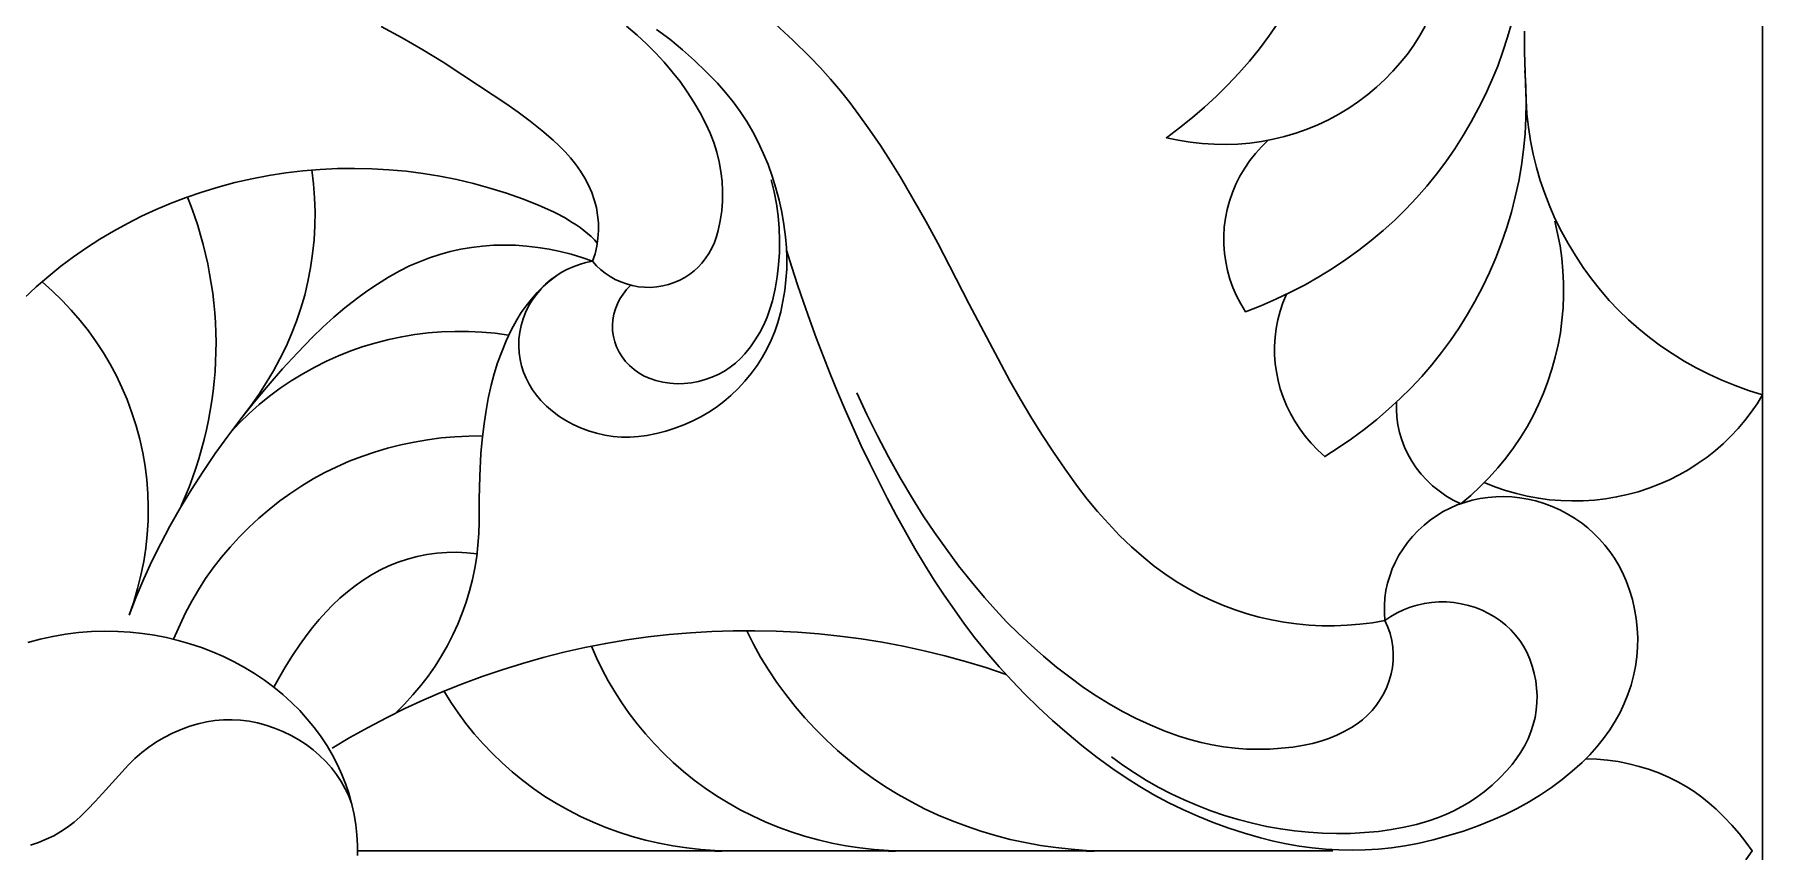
# Model space of a CAD drawing. Header units: millimetres. Extents: x 5940 to 9066, y 1327 to 3250.
# Drawn here: x 7817.3 to 8030.2, y 2330 to 2430.6 of the extents above; entities that cross this region are included whole.
import ezdxf

# ---------------------------------------------------------------- set-up
doc = ezdxf.new("R2010")
doc.units = ezdxf.units.MM
doc.layers.add('Default Layer', color=7, linetype='Continuous', lineweight=30)

msp = doc.modelspace()

# ---------------------------------------------------------------- linework, layer by layer
at = {"layer": 'Default Layer', "color": 18, "lineweight": 30, "true_color": 0x000000}
msp.add_line((7857.11, 2330.1), (7977.22, 2330.1), dxfattribs=at)
for points in [[(8030.15, 3245.1), (8030.15, 3127.94), (8030.15, 3127.94), (8030.15, 2729.02), (8030.15, 2729.02), (8030.15, 2330.1), (8030.15, 2330.1), (8030.15, 1931.18), (8030.15, 1931.18), (8030.15, 1532.26), (8030.15, 1532.26), (8030.15, 1415.1)], [(7860.02, 2431.62), (7862.6, 2430.2), (7865.14, 2428.73), (7867.64, 2427.2), (7870.09, 2425.61), (7870.09, 2425.61), (7873.83, 2423.17), (7873.83, 2423.17), (7875.37, 2422.14), (7876.88, 2421.07), (7878.36, 2419.96), (7879.79, 2418.81), (7881.19, 2417.62), (7881.19, 2417.62), (7881.95, 2416.92), (7882.67, 2416.18), (7883.35, 2415.42), (7883.98, 2414.62), (7884.56, 2413.8), (7885.1, 2412.94), (7885.1, 2412.94), (7885.56, 2412.07), (7885.96, 2411.17), (7886.27, 2410.25), (7886.52, 2409.32), (7886.68, 2408.38), (7886.77, 2407.43), (7886.78, 2406.48), (7886.72, 2405.52), (7886.58, 2404.57), (7886.36, 2403.63), (7886.06, 2402.7), (7886.06, 2402.7), (7886.53, 2402.16), (7887.04, 2401.67), (7887.61, 2401.22), (7888.21, 2400.82), (7888.85, 2400.46), (7889.52, 2400.16), (7890.22, 2399.91), (7890.95, 2399.71), (7891.7, 2399.57), (7891.7, 2399.57), (7892.46, 2399.5), (7893.21, 2399.49), (7893.96, 2399.55), (7894.7, 2399.67), (7895.42, 2399.85), (7896.11, 2400.08), (7896.79, 2400.37), (7897.43, 2400.72), (7898.04, 2401.12), (7898.04, 2401.12), (7898.57, 2401.54), (7899.07, 2401.99), (7899.52, 2402.48), (7899.93, 2403), (7899.93, 2403), (7900.36, 2403.65), (7900.75, 2404.32), (7901.07, 2405.02), (7901.34, 2405.74), (7901.54, 2406.47), (7901.54, 2406.47), (7901.79, 2407.68), (7901.97, 2408.9), (7902.06, 2410.11), (7902.07, 2411.33), (7902.01, 2412.55), (7901.87, 2413.76), (7901.65, 2414.96), (7901.36, 2416.15), (7900.99, 2417.33), (7900.54, 2418.49), (7900.02, 2419.63), (7900.02, 2419.63), (7899.31, 2420.97), (7898.54, 2422.29), (7897.71, 2423.57), (7896.83, 2424.82), (7895.88, 2426.04), (7894.88, 2427.22), (7893.82, 2428.37), (7892.7, 2429.47), (7891.54, 2430.54), (7891.54, 2430.54), (7890.22, 2431.65)], [(7886.06, 2402.7), (7885.23, 2402.53), (7884.43, 2402.3), (7883.65, 2402.02), (7882.9, 2401.69), (7882.19, 2401.31), (7881.51, 2400.88), (7880.86, 2400.41), (7880.26, 2399.88), (7879.71, 2399.32), (7879.71, 2399.32), (7879.13, 2398.63), (7878.63, 2397.91), (7878.18, 2397.17), (7877.81, 2396.4), (7877.5, 2395.6), (7877.26, 2394.79), (7877.09, 2393.97), (7876.99, 2393.13), (7876.96, 2392.29), (7877.01, 2391.44), (7877.13, 2390.59), (7877.13, 2390.59), (7877.32, 2389.81), (7877.56, 2389.05), (7877.87, 2388.3), (7878.23, 2387.58), (7878.66, 2386.88), (7879.14, 2386.21), (7879.68, 2385.57), (7879.68, 2385.57), (7880.37, 2384.87), (7881.12, 2384.23), (7881.92, 2383.63), (7882.76, 2383.1), (7883.65, 2382.61), (7884.58, 2382.19), (7885.54, 2381.82), (7885.54, 2381.82), (7886.53, 2381.53), (7887.55, 2381.3), (7888.58, 2381.14), (7889.62, 2381.06), (7890.66, 2381.05), (7891.71, 2381.11), (7892.75, 2381.25), (7892.75, 2381.25), (7893.92, 2381.49), (7895.06, 2381.78), (7896.18, 2382.14), (7897.28, 2382.55), (7898.34, 2383.02), (7899.37, 2383.55), (7900.36, 2384.13), (7901.31, 2384.76), (7902.22, 2385.44), (7903.08, 2386.18), (7903.08, 2386.18), (7903.98, 2387.04), (7904.81, 2387.94), (7905.59, 2388.87), (7906.31, 2389.85), (7906.96, 2390.86), (7907.54, 2391.9), (7908.06, 2392.97), (7908.51, 2394.06), (7908.88, 2395.18), (7908.88, 2395.18), (7909.23, 2396.48), (7909.51, 2397.78), (7909.73, 2399.1), (7909.88, 2400.42), (7909.97, 2401.74), (7909.99, 2403.07), (7909.94, 2404.4), (7909.83, 2405.73), (7909.83, 2405.73), (7909.63, 2407.24), (7909.37, 2408.74), (7909.04, 2410.22), (7908.64, 2411.7), (7908.19, 2413.16), (7907.67, 2414.6), (7907.08, 2416.03), (7907.08, 2416.03), (7906.47, 2417.35), (7905.79, 2418.64), (7905.05, 2419.9), (7904.24, 2421.13), (7903.37, 2422.33), (7902.43, 2423.49), (7901.44, 2424.61), (7901.44, 2424.61), (7900.06, 2426.04), (7898.62, 2427.42), (7897.12, 2428.75), (7895.56, 2430.03), (7893.94, 2431.25)], [(7918.61, 2386.5), (7919.84, 2383.84), (7921.14, 2381.21), (7922.51, 2378.61), (7923.95, 2376.04), (7925.46, 2373.49), (7925.46, 2373.49), (7926.79, 2371.38), (7928.18, 2369.29), (7929.63, 2367.24), (7931.14, 2365.22), (7932.71, 2363.24), (7934.34, 2361.29), (7934.34, 2361.29), (7935.7, 2359.77), (7937.1, 2358.29), (7938.55, 2356.84), (7940.06, 2355.44), (7941.61, 2354.07), (7943.21, 2352.75), (7944.85, 2351.48), (7946.54, 2350.24), (7946.54, 2350.24), (7948.08, 2349.19), (7949.68, 2348.21), (7951.31, 2347.29), (7953, 2346.43), (7954.72, 2345.64), (7956.48, 2344.91), (7958.28, 2344.25), (7958.28, 2344.25), (7959.63, 2343.82), (7961, 2343.46), (7962.39, 2343.16), (7963.79, 2342.93), (7965.2, 2342.76), (7966.62, 2342.65), (7968.04, 2342.62), (7969.47, 2342.64), (7970.89, 2342.74), (7972.31, 2342.9), (7973.72, 2343.13), (7973.72, 2343.13), (7974.75, 2343.35), (7975.76, 2343.63), (7976.75, 2343.96), (7977.71, 2344.36), (7978.64, 2344.8), (7979.54, 2345.3), (7979.54, 2345.3), (7980.24, 2345.76), (7980.9, 2346.26), (7981.51, 2346.81), (7982.07, 2347.4), (7982.58, 2348.02), (7982.58, 2348.02), (7983.08, 2348.75), (7983.52, 2349.5), (7983.89, 2350.28), (7984.19, 2351.08), (7984.41, 2351.89), (7984.57, 2352.71), (7984.66, 2353.54), (7984.67, 2354.37), (7984.61, 2355.2), (7984.49, 2356.03), (7984.28, 2356.86), (7984.01, 2357.67), (7983.66, 2358.47), (7983.66, 2358.47), (7982.11, 2358.2), (7980.56, 2358.01), (7979, 2357.89), (7977.43, 2357.83), (7975.87, 2357.84), (7974.31, 2357.92), (7972.76, 2358.06), (7971.22, 2358.27), (7969.7, 2358.55), (7968.18, 2358.89), (7966.69, 2359.3), (7965.22, 2359.78), (7963.77, 2360.32), (7962.34, 2360.92), (7962.34, 2360.92), (7960.83, 2361.65), (7959.35, 2362.44), (7957.92, 2363.29), (7956.55, 2364.21), (7955.22, 2365.18), (7953.95, 2366.22), (7953.95, 2366.22), (7952.44, 2367.56), (7950.98, 2368.96), (7949.59, 2370.4), (7948.26, 2371.88), (7946.99, 2373.41), (7945.79, 2374.98), (7945.79, 2374.98), (7944.27, 2377.09), (7942.81, 2379.22), (7941.39, 2381.38), (7940.03, 2383.56), (7938.73, 2385.77), (7937.47, 2388), (7937.47, 2388), (7934.94, 2392.7), (7932.45, 2397.42), (7930.02, 2402.16), (7930.02, 2402.16), (7928.59, 2404.91), (7927.1, 2407.65), (7925.56, 2410.36), (7923.97, 2413.05), (7923.97, 2413.05), (7922.77, 2415.01), (7921.51, 2416.94), (7920.21, 2418.85), (7918.87, 2420.74), (7918.87, 2420.74), (7917.75, 2422.23), (7916.58, 2423.68), (7915.37, 2425.11), (7914.11, 2426.5), (7912.8, 2427.86), (7912.8, 2427.86), (7910.71, 2429.91), (7908.57, 2431.91)], [(7970.47, 2432.01), (7969.36, 2430.42), (7968.19, 2428.87), (7966.96, 2427.35), (7965.67, 2425.87), (7964.32, 2424.44), (7962.91, 2423.04), (7961.45, 2421.69), (7959.94, 2420.39), (7958.37, 2419.13), (7956.74, 2417.91), (7956.74, 2417.91), (7958.2, 2417.59), (7959.66, 2417.35), (7961.13, 2417.19), (7962.6, 2417.1), (7964.08, 2417.08), (7965.54, 2417.13), (7967, 2417.26), (7968.45, 2417.46), (7969.88, 2417.73), (7971.3, 2418.07), (7972.69, 2418.48), (7974.06, 2418.95), (7975.4, 2419.5), (7976.7, 2420.12), (7977.97, 2420.81), (7979.21, 2421.56), (7979.21, 2421.56), (7980.39, 2422.37), (7981.53, 2423.23), (7982.62, 2424.14), (7983.65, 2425.09), (7984.63, 2426.09), (7985.55, 2427.13), (7986.42, 2428.21), (7987.22, 2429.32), (7987.96, 2430.48), (7988.63, 2431.66)], [(7969.27, 2417.61), (7968.46, 2416.81), (7967.7, 2415.97), (7967.01, 2415.09), (7966.38, 2414.17), (7966.38, 2414.17), (7965.8, 2413.18), (7965.3, 2412.18), (7964.86, 2411.15), (7964.51, 2410.11), (7964.22, 2409.06), (7964.01, 2407.99), (7963.87, 2406.92), (7963.81, 2405.85), (7963.81, 2404.77), (7963.89, 2403.7), (7964.05, 2402.63), (7964.27, 2401.56), (7964.57, 2400.51), (7964.94, 2399.48), (7965.39, 2398.46), (7965.91, 2397.46), (7966.5, 2396.48), (7966.5, 2396.48), (7968.38, 2397.22), (7970.23, 2398.02), (7972.04, 2398.89), (7973.81, 2399.81), (7975.53, 2400.79), (7977.21, 2401.82), (7978.84, 2402.91), (7980.43, 2404.05), (7981.96, 2405.25), (7983.44, 2406.49), (7984.87, 2407.78), (7986.24, 2409.12), (7987.56, 2410.51), (7988.82, 2411.95), (7990.02, 2413.42), (7991.15, 2414.95), (7991.15, 2414.95), (7992.26, 2416.55), (7993.31, 2418.19), (7994.29, 2419.85), (7995.2, 2421.54), (7996.05, 2423.25), (7996.83, 2424.99), (7997.55, 2426.74), (7998.19, 2428.51), (7998.77, 2430.31), (7999.29, 2432.11)], [(7995.88, 2375.46), (7997.18, 2374.94), (7998.5, 2374.48), (7999.84, 2374.1), (8001.19, 2373.78), (8002.56, 2373.53), (8003.93, 2373.35), (8005.31, 2373.24), (8006.69, 2373.2), (8008.08, 2373.22), (8009.45, 2373.31), (8010.82, 2373.47), (8012.18, 2373.69), (8013.52, 2373.98), (8014.85, 2374.33), (8016.15, 2374.75), (8017.43, 2375.24), (8018.69, 2375.79), (8019.91, 2376.4), (8021.1, 2377.08), (8022.25, 2377.83), (8022.25, 2377.83), (8023.33, 2378.6), (8024.36, 2379.42), (8025.35, 2380.28), (8026.28, 2381.18), (8027.16, 2382.12), (8027.99, 2383.1), (8028.77, 2384.11), (8029.49, 2385.16), (8030.15, 2386.24), (8030.15, 2386.24), (8028.45, 2386.78), (8026.79, 2387.39), (8025.15, 2388.06), (8023.56, 2388.79), (8022.01, 2389.58), (8020.5, 2390.42), (8019.03, 2391.33), (8017.61, 2392.29), (8016.24, 2393.31), (8014.92, 2394.38), (8013.65, 2395.5), (8012.44, 2396.67), (8011.28, 2397.89), (8010.19, 2399.16), (8010.19, 2399.16), (8009.1, 2400.54), (8008.07, 2401.95), (8007.11, 2403.4), (8006.22, 2404.87), (8005.39, 2406.37), (8004.63, 2407.9), (8003.95, 2409.46), (8003.33, 2411.04), (8002.78, 2412.63), (8002.31, 2414.25), (8001.91, 2415.88), (8001.58, 2417.53), (8001.32, 2419.2), (8001.14, 2420.87), (8001.14, 2420.87), (8001, 2423.41), (8000.91, 2425.95), (8000.86, 2428.48), (8000.86, 2431.02)], [(7971.52, 2398.64), (7971.09, 2397.6), (7970.74, 2396.54), (7970.46, 2395.48), (7970.25, 2394.41), (7970.12, 2393.34), (7970.05, 2392.27), (7970.06, 2391.2), (7970.14, 2390.13), (7970.28, 2389.07), (7970.49, 2388.03), (7970.77, 2386.99), (7971.12, 2385.97), (7971.53, 2384.96), (7972.01, 2383.98), (7972.56, 2383.02), (7973.17, 2382.08), (7973.84, 2381.18), (7974.58, 2380.3), (7975.38, 2379.46), (7976.24, 2378.66), (7976.24, 2378.66), (7977.91, 2379.72), (7979.54, 2380.84), (7981.11, 2382), (7982.64, 2383.22), (7984.11, 2384.48), (7985.52, 2385.79), (7986.88, 2387.14), (7988.18, 2388.53), (7989.43, 2389.97), (7990.61, 2391.45), (7991.74, 2392.96), (7992.8, 2394.51), (7993.79, 2396.1), (7994.73, 2397.73), (7994.73, 2397.73), (7995.66, 2399.51), (7996.52, 2401.31), (7997.31, 2403.14), (7998.02, 2404.99), (7998.66, 2406.86), (7999.23, 2408.75), (7999.71, 2410.65), (8000.13, 2412.56), (8000.47, 2414.49), (8000.73, 2416.43), (8000.92, 2418.37), (8001.02, 2420.32), (8001.06, 2422.28), (8001.01, 2424.24), (8000.88, 2426.2)], [(7886.64, 2404.93), (7886.28, 2405.34), (7885.87, 2405.74), (7885.44, 2406.12), (7884.98, 2406.5), (7884.51, 2406.85), (7884.03, 2407.18), (7883.56, 2407.49), (7883.1, 2407.78), (7882.67, 2408.03), (7882.26, 2408.26), (7881.9, 2408.46), (7881.58, 2408.62), (7881.32, 2408.74), (7881.32, 2408.74), (7879.39, 2409.59), (7877.42, 2410.37), (7875.44, 2411.08), (7873.42, 2411.71), (7871.39, 2412.27), (7869.33, 2412.76), (7867.26, 2413.17), (7865.17, 2413.51), (7863.08, 2413.78), (7860.97, 2413.97), (7858.85, 2414.09), (7856.74, 2414.14), (7854.62, 2414.11), (7852.5, 2414.01), (7850.38, 2413.83), (7848.28, 2413.58), (7846.18, 2413.26), (7844.09, 2412.85), (7842.01, 2412.38), (7839.95, 2411.83), (7837.91, 2411.2), (7837.91, 2411.2), (7836.01, 2410.55), (7834.15, 2409.84), (7832.31, 2409.07), (7830.51, 2408.24), (7828.75, 2407.36), (7827.03, 2406.41), (7825.35, 2405.42), (7823.71, 2404.36), (7822.11, 2403.25), (7820.56, 2402.09), (7819.06, 2400.88), (7819.06, 2400.88), (7817.52, 2399.55), (7816.03, 2398.16)], [(7842.91, 2383.52), (7843.95, 2384.9), (7844.93, 2386.31), (7845.86, 2387.74), (7846.74, 2389.21), (7847.55, 2390.7), (7847.55, 2390.7), (7848.3, 2392.22), (7848.99, 2393.76), (7849.6, 2395.32), (7850.14, 2396.91), (7850.61, 2398.51), (7850.61, 2398.51), (7851, 2400.2), (7851.33, 2401.91), (7851.57, 2403.62), (7851.75, 2405.33), (7851.85, 2407.06), (7851.87, 2408.78), (7851.82, 2410.5), (7851.7, 2412.23), (7851.49, 2413.95)], [(7890.75, 2399.74), (7890.25, 2399.22), (7889.81, 2398.67), (7889.43, 2398.08), (7889.11, 2397.47), (7888.86, 2396.83), (7888.68, 2396.17), (7888.56, 2395.5), (7888.52, 2394.82), (7888.52, 2394.82), (7888.53, 2394.14), (7888.62, 2393.46), (7888.79, 2392.8), (7889.02, 2392.15), (7889.32, 2391.53), (7889.69, 2390.94), (7890.12, 2390.37), (7890.61, 2389.85), (7890.61, 2389.85), (7891.17, 2389.36), (7891.78, 2388.93), (7892.43, 2388.56), (7893.13, 2388.25), (7893.86, 2388.01), (7893.86, 2388.01), (7894.72, 2387.81), (7895.59, 2387.68), (7896.47, 2387.63), (7897.35, 2387.65), (7898.23, 2387.74), (7899.09, 2387.9), (7899.94, 2388.13), (7899.94, 2388.13), (7900.76, 2388.43), (7901.54, 2388.78), (7902.29, 2389.19), (7902.99, 2389.65), (7903.66, 2390.16), (7904.27, 2390.72), (7904.83, 2391.32), (7904.83, 2391.32), (7905.49, 2392.17), (7906.1, 2393.04), (7906.65, 2393.95), (7907.13, 2394.88), (7907.55, 2395.84), (7907.91, 2396.82), (7908.2, 2397.82), (7908.2, 2397.82), (7908.53, 2399.3), (7908.79, 2400.79), (7908.97, 2402.28), (7909.08, 2403.78), (7909.1, 2405.28), (7909.05, 2406.79), (7908.91, 2408.28), (7908.7, 2409.78), (7908.41, 2411.26), (7908.05, 2412.74)], [(7985.08, 2385.4), (7985.07, 2384.45), (7985.13, 2383.51), (7985.26, 2382.57), (7985.46, 2381.64), (7985.74, 2380.73), (7986.08, 2379.83), (7986.49, 2378.96), (7986.96, 2378.1), (7986.96, 2378.1), (7987.51, 2377.28), (7988.12, 2376.5), (7988.8, 2375.76), (7989.53, 2375.07), (7990.32, 2374.43), (7991.16, 2373.84), (7992.05, 2373.31), (7992.99, 2372.83), (7992.99, 2372.83), (7994.22, 2373.88), (7995.39, 2374.97), (7996.5, 2376.1), (7997.56, 2377.27), (7998.55, 2378.48), (7999.49, 2379.73), (8000.36, 2381.01), (8001.17, 2382.33), (8001.91, 2383.68), (8002.58, 2385.06), (8003.19, 2386.46), (8003.19, 2386.46), (8003.74, 2387.92), (8004.23, 2389.4), (8004.64, 2390.89), (8004.99, 2392.4), (8005.26, 2393.91), (8005.46, 2395.43), (8005.6, 2396.95), (8005.66, 2398.48), (8005.66, 2400.01), (8005.58, 2401.54), (8005.44, 2403.07), (8005.22, 2404.59), (8004.93, 2406.11), (8004.57, 2407.62)], [(7886.06, 2402.7), (7884.75, 2403.16), (7883.41, 2403.56), (7882.06, 2403.9), (7880.69, 2404.18), (7879.3, 2404.41), (7877.91, 2404.57), (7877.91, 2404.57), (7876.55, 2404.67), (7875.19, 2404.7), (7873.84, 2404.67), (7872.49, 2404.57), (7871.15, 2404.4), (7869.83, 2404.18), (7868.52, 2403.89), (7867.23, 2403.54), (7865.96, 2403.13), (7864.72, 2402.65), (7863.51, 2402.12), (7862.32, 2401.53), (7862.32, 2401.53), (7860.92, 2400.74), (7859.56, 2399.9), (7858.24, 2399.02), (7856.96, 2398.08), (7856.96, 2398.08), (7855.55, 2396.96), (7854.17, 2395.8), (7852.85, 2394.59), (7851.57, 2393.35), (7851.57, 2393.35), (7849.69, 2391.41), (7847.86, 2389.44), (7846.09, 2387.42), (7844.38, 2385.37), (7842.72, 2383.29), (7841.12, 2381.17), (7839.58, 2379.02), (7838.09, 2376.84), (7836.67, 2374.62), (7835.31, 2372.38), (7834, 2370.1), (7834, 2370.1), (7832.86, 2367.96), (7831.78, 2365.79), (7830.77, 2363.6), (7829.83, 2361.39), (7828.96, 2359.15)], [(7909.96, 2404.08), (7910.61, 2401.96), (7911.3, 2399.82), (7912.03, 2397.66), (7912.8, 2395.47), (7913.61, 2393.27), (7914.45, 2391.06), (7915.33, 2388.84), (7916.24, 2386.62), (7917.18, 2384.4), (7918.16, 2382.2), (7919.16, 2380), (7920.19, 2377.82), (7921.26, 2375.67), (7922.34, 2373.54), (7923.46, 2371.44), (7924.6, 2369.38), (7925.76, 2367.36), (7926.94, 2365.38), (7928.15, 2363.46), (7929.37, 2361.59), (7930.62, 2359.78), (7931.88, 2358.03), (7933.16, 2356.35), (7933.16, 2356.35), (7934.61, 2354.55), (7936.12, 2352.79), (7937.69, 2351.07), (7939.31, 2349.39), (7940.99, 2347.75), (7942.72, 2346.15), (7944.5, 2344.6), (7946.33, 2343.09), (7948.21, 2341.63), (7950.14, 2340.22), (7950.14, 2340.22), (7951.78, 2339.1), (7953.47, 2338.03), (7955.2, 2337.03), (7956.97, 2336.08), (7958.78, 2335.2), (7960.62, 2334.37), (7962.51, 2333.61), (7964.42, 2332.91), (7966.37, 2332.28), (7968.34, 2331.71), (7968.34, 2331.71), (7969.91, 2331.32), (7971.5, 2330.99), (7973.1, 2330.71), (7974.71, 2330.5), (7976.33, 2330.34), (7977.96, 2330.24), (7977.96, 2330.24), (7979.6, 2330.2), (7981.23, 2330.23), (7982.86, 2330.33), (7984.48, 2330.5), (7986.09, 2330.74), (7987.69, 2331.04), (7987.69, 2331.04), (7989.59, 2331.48), (7991.47, 2331.99), (7993.32, 2332.56), (7995.14, 2333.21), (7996.94, 2333.92), (7996.94, 2333.92), (7998.47, 2334.6), (7999.96, 2335.34), (8001.41, 2336.14), (8002.81, 2337.01), (8004.17, 2337.92), (8005.48, 2338.9), (8006.73, 2339.93), (8007.93, 2341.01), (8007.93, 2341.01), (8008.88, 2341.95), (8009.76, 2342.93), (8010.59, 2343.95), (8011.36, 2345.01), (8011.36, 2345.01), (8012.02, 2346.07), (8012.62, 2347.15), (8013.14, 2348.25), (8013.59, 2349.37), (8013.97, 2350.51), (8014.28, 2351.67), (8014.52, 2352.83), (8014.68, 2354), (8014.77, 2355.18), (8014.79, 2356.36), (8014.74, 2357.54), (8014.61, 2358.72), (8014.41, 2359.89), (8014.14, 2361.06), (8013.79, 2362.21), (8013.37, 2363.36), (8012.87, 2364.48), (8012.87, 2364.48), (8012.42, 2365.34), (8011.92, 2366.17), (8011.37, 2366.98), (8010.76, 2367.75), (8010.1, 2368.49), (8009.4, 2369.2), (8008.65, 2369.87), (8008.65, 2369.87), (8007.85, 2370.5), (8007, 2371.08), (8006.12, 2371.61), (8005.2, 2372.09), (8004.24, 2372.51), (8003.26, 2372.88), (8002.24, 2373.19), (8002.24, 2373.19), (8001.26, 2373.43), (8000.28, 2373.59), (7999.29, 2373.7), (7998.3, 2373.74), (7997.31, 2373.72), (7996.33, 2373.63), (7995.37, 2373.49), (7994.41, 2373.28), (7993.48, 2373.02), (7992.57, 2372.7), (7991.68, 2372.31), (7990.82, 2371.88), (7990, 2371.38), (7989.21, 2370.83), (7988.47, 2370.23), (7988.47, 2370.23), (7987.74, 2369.55), (7987.06, 2368.83), (7986.45, 2368.09), (7985.89, 2367.31), (7985.38, 2366.51), (7984.94, 2365.68), (7984.56, 2364.82), (7984.24, 2363.95), (7983.98, 2363.07), (7983.78, 2362.16), (7983.65, 2361.25), (7983.59, 2360.33), (7983.59, 2359.4), (7983.66, 2358.47), (7983.66, 2358.47), (7984.39, 2358.97), (7985.15, 2359.41), (7985.95, 2359.79), (7986.77, 2360.12), (7987.63, 2360.38), (7988.51, 2360.57), (7989.4, 2360.7), (7990.3, 2360.77), (7991.22, 2360.77), (7992.13, 2360.7), (7992.13, 2360.7), (7993.04, 2360.54), (7993.93, 2360.33), (7994.79, 2360.06), (7995.62, 2359.73), (7996.41, 2359.34), (7997.17, 2358.91), (7997.88, 2358.42), (7998.55, 2357.89), (7999.17, 2357.31), (7999.74, 2356.68), (8000.26, 2356.02), (8000.72, 2355.32), (8001.12, 2354.58), (8001.12, 2354.58), (8001.49, 2353.72), (8001.81, 2352.84), (8002.05, 2351.96), (8002.23, 2351.06), (8002.34, 2350.16), (8002.39, 2349.26), (8002.37, 2348.35), (8002.29, 2347.45), (8002.14, 2346.55), (8001.92, 2345.67), (8001.63, 2344.79), (8001.29, 2343.92), (8000.87, 2343.08), (8000.87, 2343.08), (8000.4, 2342.27), (7999.88, 2341.49), (7999.31, 2340.74), (7998.69, 2340.01), (7998.69, 2340.01), (7997.8, 2339.09), (7996.86, 2338.22), (7995.86, 2337.39), (7995.86, 2337.39), (7994.99, 2336.74), (7994.08, 2336.13), (7993.14, 2335.57), (7992.16, 2335.06), (7991.15, 2334.6), (7990.12, 2334.18), (7989.05, 2333.82), (7989.05, 2333.82), (7987.54, 2333.38), (7986.01, 2333.02), (7984.45, 2332.74), (7982.88, 2332.52), (7982.88, 2332.52), (7981.15, 2332.36), (7979.42, 2332.27), (7977.69, 2332.25), (7975.95, 2332.29), (7974.22, 2332.4), (7972.5, 2332.58), (7970.79, 2332.82), (7969.08, 2333.13), (7969.08, 2333.13), (7967.33, 2333.52), (7965.59, 2333.97), (7963.88, 2334.48), (7962.2, 2335.05), (7960.55, 2335.69), (7958.93, 2336.38), (7957.34, 2337.13), (7955.79, 2337.93), (7954.27, 2338.79), (7952.8, 2339.71), (7951.36, 2340.68), (7949.97, 2341.71)], [(7861.82, 2347.12), (7862.9, 2348.19), (7863.93, 2349.31), (7864.89, 2350.46), (7865.8, 2351.64), (7866.66, 2352.86), (7867.45, 2354.11), (7868.18, 2355.39), (7868.85, 2356.7), (7869.46, 2358.03), (7869.46, 2358.03), (7870, 2359.38), (7870.48, 2360.75), (7870.9, 2362.13), (7871.26, 2363.53), (7871.55, 2364.93), (7871.78, 2366.35), (7871.94, 2367.77), (7872.04, 2369.2), (7872.08, 2370.64), (7872.08, 2370.64), (7872.09, 2373.43), (7872.16, 2376.23), (7872.31, 2379.02), (7872.31, 2379.02), (7872.45, 2380.72), (7872.65, 2382.42), (7872.9, 2384.1), (7873.21, 2385.79), (7873.57, 2387.46), (7873.57, 2387.46), (7873.94, 2388.84), (7874.36, 2390.21), (7874.86, 2391.56), (7875.42, 2392.9), (7876.04, 2394.21), (7876.73, 2395.49), (7876.73, 2395.49), (7877.27, 2396.38), (7877.87, 2397.23), (7878.52, 2398.05), (7879.22, 2398.84), (7879.98, 2399.58), (7880.79, 2400.29), (7881.64, 2400.96)], [(7828.96, 2359.15), (7829.53, 2360.77), (7830.02, 2362.41), (7830.43, 2364.06), (7830.77, 2365.72), (7831.02, 2367.39), (7831.2, 2369.07), (7831.3, 2370.75), (7831.33, 2372.43), (7831.27, 2374.11), (7831.14, 2375.79), (7830.93, 2377.46), (7830.64, 2379.12), (7830.28, 2380.78), (7829.84, 2382.43), (7829.32, 2384.06), (7828.72, 2385.67), (7828.72, 2385.67), (7828.09, 2387.16), (7827.4, 2388.61), (7826.63, 2390.04), (7825.8, 2391.44), (7824.91, 2392.8), (7823.95, 2394.13), (7822.93, 2395.42), (7821.85, 2396.67), (7820.71, 2397.89), (7819.51, 2399.06), (7818.26, 2400.19)], [(7875.72, 2393.61), (7874.07, 2393.83), (7872.41, 2393.98), (7870.76, 2394.06), (7869.1, 2394.07), (7867.46, 2394.01), (7865.81, 2393.88), (7864.18, 2393.68), (7862.56, 2393.41), (7860.96, 2393.08), (7859.38, 2392.68), (7857.81, 2392.21), (7856.27, 2391.67), (7854.76, 2391.07), (7853.28, 2390.41), (7851.83, 2389.68), (7851.83, 2389.68), (7850.37, 2388.86), (7848.95, 2387.99), (7847.58, 2387.06), (7846.26, 2386.08), (7844.99, 2385.05), (7843.77, 2383.98), (7842.61, 2382.85), (7841.5, 2381.68)], [(7872.51, 2381.2), (7870.8, 2381.19), (7869.1, 2381.1), (7867.4, 2380.95), (7865.73, 2380.73), (7864.06, 2380.45), (7862.42, 2380.1), (7860.8, 2379.69), (7859.2, 2379.21), (7857.63, 2378.68), (7856.08, 2378.08), (7854.57, 2377.41), (7853.09, 2376.69), (7851.64, 2375.91), (7850.24, 2375.07), (7848.87, 2374.17), (7847.55, 2373.21), (7847.55, 2373.21), (7846.21, 2372.16), (7844.93, 2371.06), (7843.7, 2369.92), (7842.52, 2368.74), (7841.4, 2367.52), (7840.34, 2366.26), (7839.34, 2364.96), (7838.39, 2363.63), (7837.51, 2362.26), (7836.69, 2360.87), (7835.93, 2359.44), (7835.24, 2357.98), (7835.24, 2357.98), (7834.43, 2356.18)], [(7871.82, 2366.7), (7870.58, 2366.82), (7869.33, 2366.87), (7868.09, 2366.85), (7866.86, 2366.76), (7865.64, 2366.59), (7864.44, 2366.35), (7863.25, 2366.04), (7862.1, 2365.66), (7860.97, 2365.21), (7859.87, 2364.69), (7858.82, 2364.11), (7857.8, 2363.46), (7857.8, 2363.46), (7856.81, 2362.75), (7855.85, 2362), (7854.94, 2361.22), (7854.06, 2360.4), (7853.23, 2359.54), (7853.23, 2359.54), (7852.37, 2358.58), (7851.54, 2357.6), (7850.76, 2356.6), (7850.02, 2355.56), (7850.02, 2355.56), (7849.09, 2354.17), (7848.21, 2352.75), (7847.38, 2351.3), (7847.38, 2351.3), (7846.81, 2350.26)], [(7857.1, 2329.55), (7857.1, 2330.82), (7857.03, 2332.08), (7856.89, 2333.34), (7856.68, 2334.59), (7856.41, 2335.84), (7856.07, 2337.08), (7855.66, 2338.3), (7855.19, 2339.51), (7854.65, 2340.7), (7854.04, 2341.88), (7853.36, 2343.03), (7852.62, 2344.16), (7851.8, 2345.26), (7850.92, 2346.34), (7849.98, 2347.38), (7848.96, 2348.4), (7848.96, 2348.4), (7847.9, 2349.36), (7846.79, 2350.27), (7845.63, 2351.14), (7844.43, 2351.94), (7843.19, 2352.7), (7841.91, 2353.39), (7840.59, 2354.04), (7839.25, 2354.62), (7837.87, 2355.15), (7836.46, 2355.62), (7835.03, 2356.02), (7833.58, 2356.37), (7832.1, 2356.66), (7830.61, 2356.88), (7829.1, 2357.04), (7827.58, 2357.13), (7827.58, 2357.13), (7825.95, 2357.15), (7824.34, 2357.11), (7822.73, 2356.98), (7821.14, 2356.79), (7819.57, 2356.52), (7818.02, 2356.19), (7816.49, 2355.78)], [(7937, 2351.84), (7934.5, 2352.68), (7931.98, 2353.44), (7929.45, 2354.14), (7926.89, 2354.76), (7924.32, 2355.31), (7921.73, 2355.8), (7919.14, 2356.21), (7916.53, 2356.55), (7913.91, 2356.82), (7911.29, 2357.02), (7908.66, 2357.16), (7906.03, 2357.21), (7903.39, 2357.2), (7900.76, 2357.12), (7898.13, 2356.97), (7895.51, 2356.75), (7892.89, 2356.45), (7890.28, 2356.09), (7887.68, 2355.65), (7885.09, 2355.14), (7882.51, 2354.56), (7879.95, 2353.92), (7877.41, 2353.19), (7877.41, 2353.19), (7874.93, 2352.42), (7872.47, 2351.58), (7870.04, 2350.68), (7867.65, 2349.72), (7865.28, 2348.71), (7862.95, 2347.63), (7860.66, 2346.5), (7858.4, 2345.3), (7856.17, 2344.06), (7853.99, 2342.75)], [(7946.91, 2330.03), (7948.83, 2330.1), (7948.83, 2330.1), (7946.91, 2330.17), (7945, 2330.31), (7943.1, 2330.51), (7941.21, 2330.79), (7939.35, 2331.13), (7937.5, 2331.53), (7935.68, 2332), (7933.88, 2332.54), (7932.1, 2333.14), (7930.36, 2333.8), (7928.64, 2334.52), (7926.96, 2335.3), (7925.32, 2336.14), (7923.71, 2337.05), (7922.14, 2338.01), (7920.62, 2339.03), (7919.14, 2340.1), (7917.7, 2341.23), (7917.7, 2341.23), (7916.24, 2342.48), (7914.84, 2343.77), (7913.5, 2345.1), (7912.22, 2346.48), (7911, 2347.9), (7909.84, 2349.36), (7908.75, 2350.86), (7907.72, 2352.39), (7906.76, 2353.96), (7905.87, 2355.57), (7905.05, 2357.2)], [(7922.5, 2330.04), (7924.27, 2330.1), (7924.27, 2330.1), (7922.5, 2330.16), (7920.73, 2330.29), (7918.98, 2330.49), (7917.25, 2330.75), (7915.54, 2331.08), (7913.84, 2331.48), (7912.17, 2331.94), (7910.52, 2332.46), (7908.91, 2333.05), (7907.32, 2333.7), (7905.76, 2334.41), (7904.24, 2335.18), (7902.76, 2336.01), (7901.32, 2336.89), (7899.92, 2337.84), (7898.56, 2338.84), (7897.25, 2339.9), (7897.25, 2339.9), (7896, 2340.99), (7894.81, 2342.13), (7893.67, 2343.3), (7892.58, 2344.51), (7891.55, 2345.75), (7890.57, 2347.03), (7889.65, 2348.34), (7888.78, 2349.68), (7887.98, 2351.05), (7887.24, 2352.45), (7886.55, 2353.87), (7885.93, 2355.32)], [(7901.13, 2330.04), (7902.89, 2330.1), (7902.89, 2330.1), (7901.13, 2330.15), (7899.39, 2330.27), (7897.66, 2330.47), (7895.95, 2330.72), (7894.25, 2331.05), (7892.57, 2331.44), (7890.92, 2331.89), (7889.29, 2332.41), (7887.69, 2332.99), (7886.12, 2333.64), (7884.58, 2334.34), (7883.08, 2335.11), (7881.61, 2335.94), (7880.19, 2336.82), (7878.8, 2337.77), (7877.47, 2338.77), (7877.47, 2338.77), (7876.16, 2339.83), (7874.91, 2340.94), (7873.71, 2342.09), (7872.57, 2343.28), (7871.49, 2344.51), (7870.46, 2345.78), (7869.49, 2347.09), (7868.58, 2348.43), (7867.74, 2349.81)], [(8028.1, 2329.01), (8028.89, 2330.1), (8028.89, 2330.1), (8028.1, 2331.19), (8027.27, 2332.25), (8026.38, 2333.28), (8025.45, 2334.27), (8024.47, 2335.23), (8024.47, 2335.23), (8023.61, 2336), (8022.7, 2336.73), (8021.75, 2337.41), (8020.77, 2338.04), (8019.74, 2338.63), (8018.68, 2339.16), (8018.68, 2339.16), (8017.47, 2339.68), (8016.23, 2340.13), (8014.97, 2340.52), (8013.69, 2340.84), (8012.39, 2341.1), (8011.07, 2341.29), (8009.74, 2341.41), (8008.4, 2341.46)]]:
    msp.add_lwpolyline(points, dxfattribs=at)
msp.add_polyline3d([(7816.81, 2330.83, 0), (7817.8, 2331.16, 0), (7818.76, 2331.54, 0), (7819.68, 2331.98, 0), (7820.56, 2332.48, 0), (7821.4, 2333.04, 0), (7822.19, 2333.65, 0), (7822.94, 2334.31, 0), (7823.88, 2335.24, 0), (7824.8, 2336.19, 0), (7825.68, 2337.17, 0), (7827.28, 2338.94, 0), (7828.9, 2340.7, 0), (7829.68, 2341.48, 0), (7830.52, 2342.21, 0), (7831.4, 2342.89, 0), (7832.33, 2343.52, 0), (7833.3, 2344.09, 0), (7834.32, 2344.61, 0), (7835.37, 2345.07, 0), (7836.46, 2345.47, 0), (7837.47, 2345.76, 0), (7838.5, 2345.99, 0), (7839.54, 2346.15, 0), (7840.59, 2346.24, 0), (7841.65, 2346.25, 0), (7842.7, 2346.19, 0), (7843.75, 2346.07, 0), (7844.79, 2345.87, 0), (7845.81, 2345.6, 0), (7846.89, 2345.23, 0), (7847.92, 2344.81, 0), (7848.92, 2344.33, 0), (7849.87, 2343.79, 0), (7850.78, 2343.2, 0), (7851.64, 2342.55, 0), (7852.44, 2341.86, 0), (7853.19, 2341.12, 0), (7853.89, 2340.34, 0), (7854.52, 2339.52, 0), (7855.09, 2338.66, 0), (7855.6, 2337.76, 0), (7856.03, 2336.83, 0), (7856.4, 2335.86, 0), (7856.03, 2336.83, 0), (7855.6, 2337.76, 0), (7855.09, 2338.66, 0), (7854.52, 2339.52, 0), (7853.89, 2340.34, 0), (7853.19, 2341.12, 0), (7852.44, 2341.86, 0), (7851.64, 2342.55, 0), (7850.78, 2343.2, 0), (7849.87, 2343.79, 0), (7848.92, 2344.33, 0), (7847.92, 2344.81, 0), (7846.89, 2345.23, 0), (7845.81, 2345.6, 0), (7844.79, 2345.87, 0), (7843.75, 2346.07, 0), (7842.7, 2346.19, 0), (7841.65, 2346.25, 0), (7840.59, 2346.24, 0), (7839.54, 2346.15, 0), (7838.5, 2345.99, 0), (7837.47, 2345.76, 0), (7836.46, 2345.47, 0), (7835.37, 2345.07, 0), (7834.32, 2344.61, 0), (7833.3, 2344.09, 0), (7832.33, 2343.52, 0), (7831.4, 2342.89, 0), (7830.52, 2342.21, 0), (7829.68, 2341.48, 0), (7828.9, 2340.7, 0), (7827.28, 2338.94, 0), (7825.68, 2337.17, 0), (7824.8, 2336.19, 0), (7823.88, 2335.24, 0), (7822.94, 2334.31, 0), (7822.19, 2333.65, 0), (7821.4, 2333.04, 0), (7820.56, 2332.48, 0), (7819.68, 2331.98, 0), (7818.76, 2331.54, 0), (7817.8, 2331.16, 0), (7816.81, 2330.83, 0)], dxfattribs=at)
msp.add_open_spline([(7835.4, 2372.59), (7840.82, 2384.77), (7841.09, 2398.26), (7836.17, 2410.61)], degree=3, dxfattribs=at)

doc.saveas('drawing.dxf')
